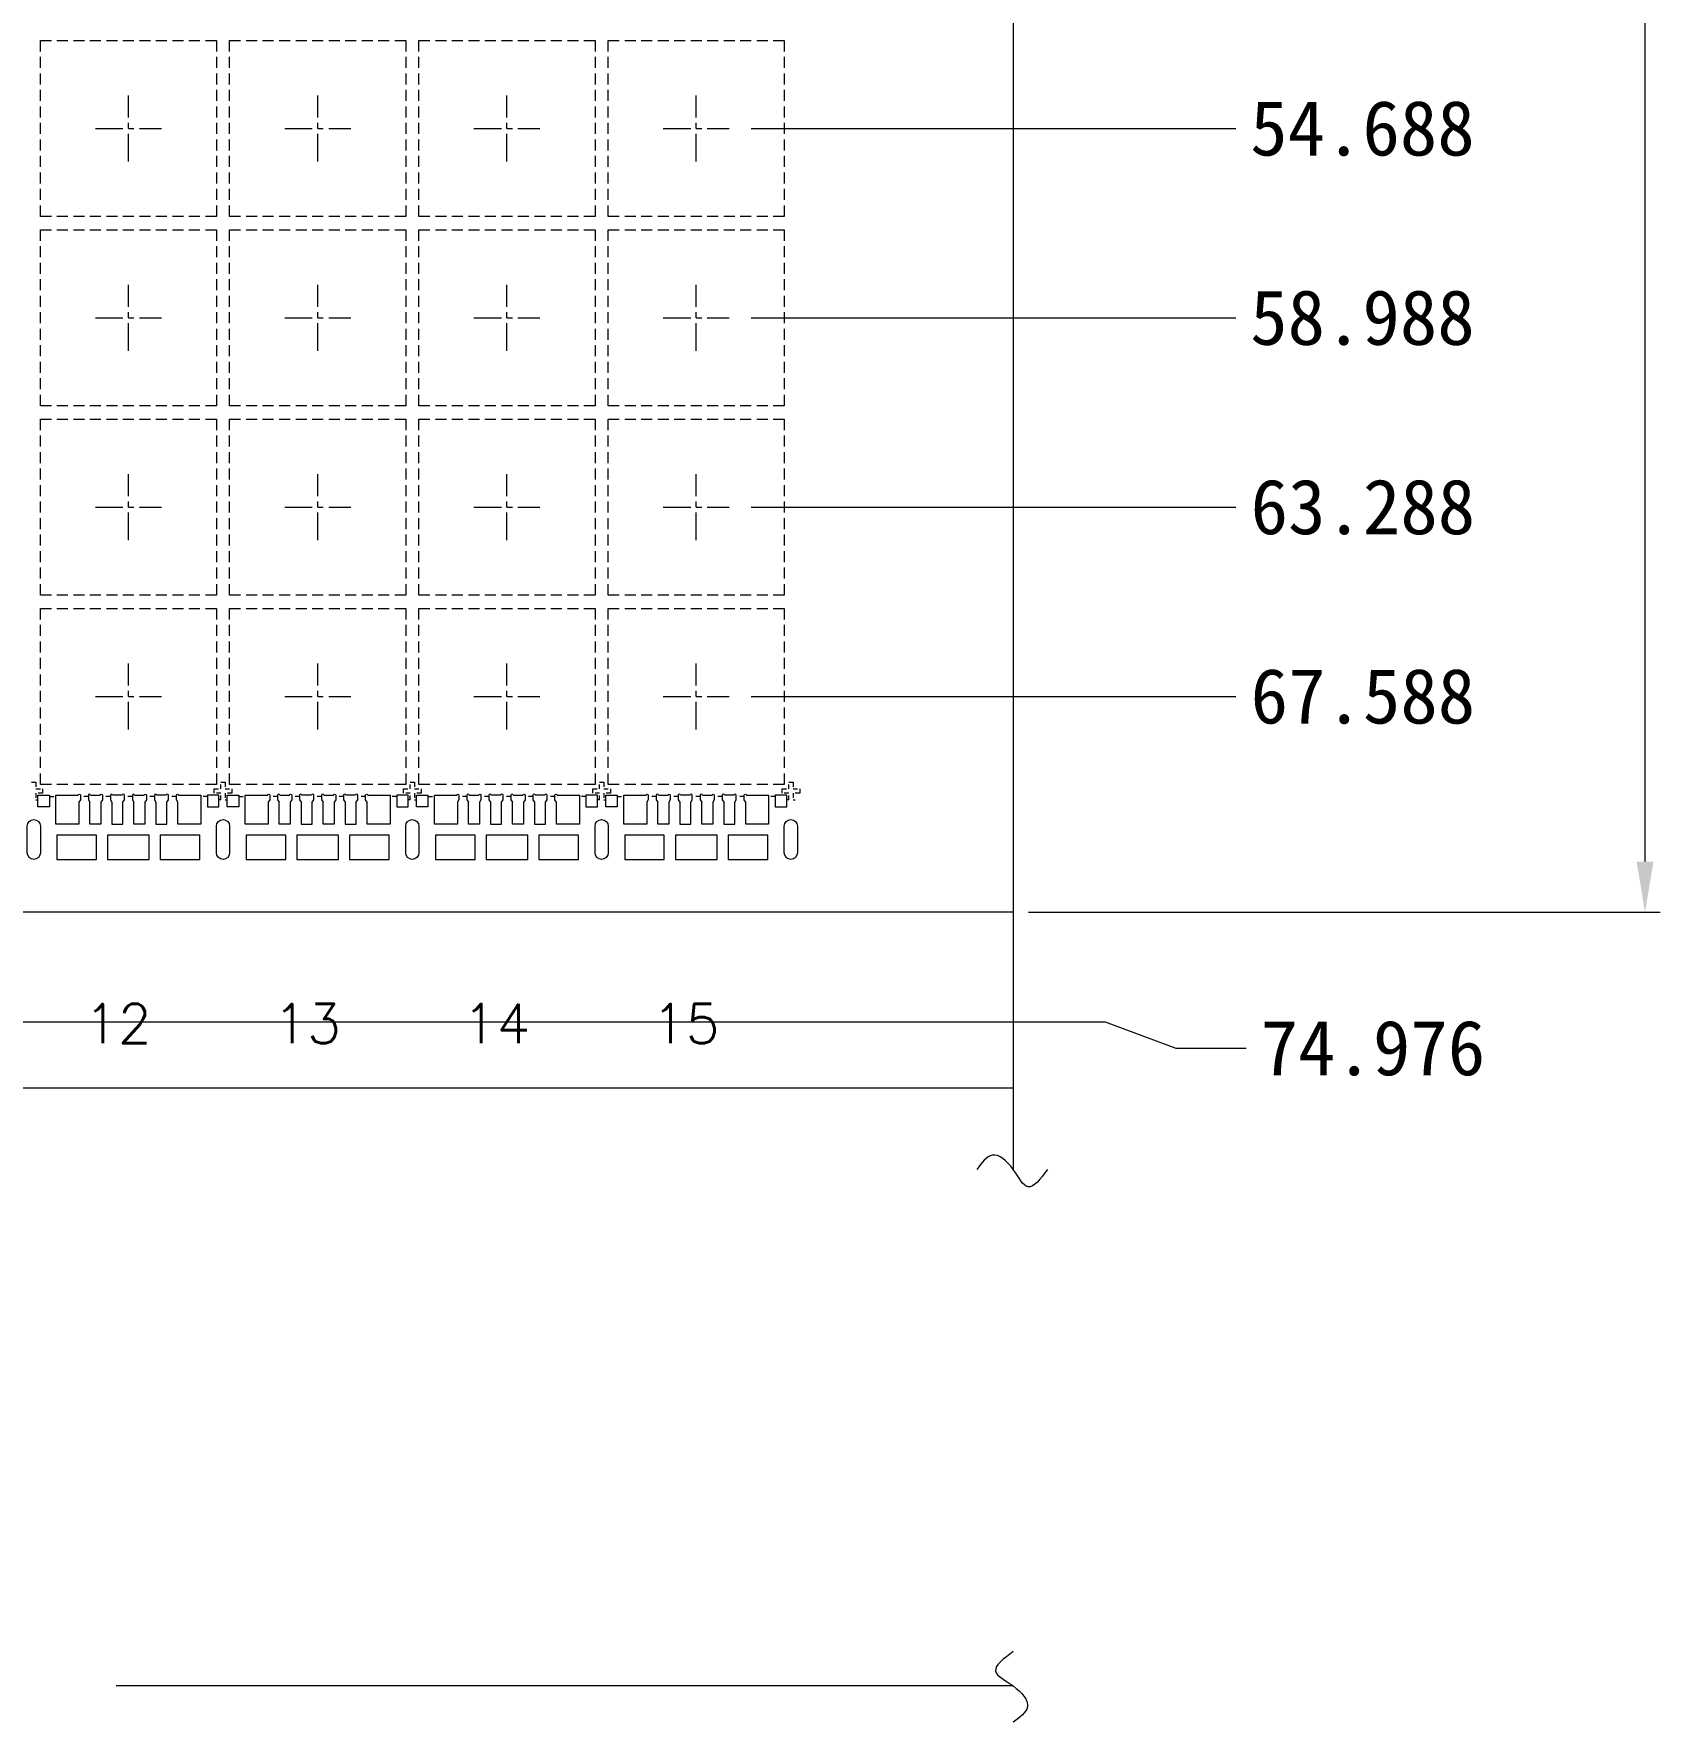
# Model space of a CAD drawing. Header units: millimetres. Extents: x -176 to -53, y -166 to -6.
# Drawn here: x -97.29 to -60.34, y -108.89 to -70.54 of the extents above; entities that cross this region are included whole.
import ezdxf

# ---------------------------------------------------------------- set-up
doc = ezdxf.new("R2010")
doc.units = ezdxf.units.MM
for name, pattern in [('CENTER', [2, 1.25, -0.25, 0.25, -0.25]), ('DASHED', [0.75, 0.5, -0.25]), ('HIDDEN', [0.375, 0.25, -0.125])]:
    doc.linetypes.add(name, pattern=pattern)
doc.layers.get('Defpoints').update_dxf_attribs({"lineweight": 18})
for name, color, linetype, lineweight in [('1', 7, 'Continuous', 18), ('1D', 4, 'Continuous', 18), ('2D', 4, 'Continuous', 18), ('PKG', 6, 'HIDDEN', 9)]:
    doc.layers.add(name, color=color, linetype=linetype, lineweight=lineweight)
doc.layers.add('中心线', color=1, linetype='CENTER')
doc.layers.add('标注', color=4, linetype='Continuous')
doc.styles.add('宋体', font='SimSun.ttf')
doc.dimstyles.new('St. ZB', dxfattribs={"dimtxt": 1.25, "dimasz": 0.8, "dimexe": 0.3, "dimexo": 0.2, "dimgap": 0.3, "dimtad": 0, "dimdec": 3, "dimzin": 0, "dimdsep": 46, "dimtxsty": '宋体', "dimcen": 0.09, "dimdle": 1.6, "dimclrd": 7, "dimclre": 1, "dimclrt": 256, "dimadec": 0, "dimazin": 0, "dimtfac": 1, "dimtdec": 3, "dimtmove": 0, "dimatfit": 3, "dimfxl": 1, "dimtolj": 1, "dimtzin": 0, "dimarcsym": 0})

# ---------------------------------------------------------------- blocks, each defined once
blk = doc.blocks.new('*D10')
at = {"layer": 'Defpoints', "color": 0, "transparency": 16777216}
for p in [(2203.711, 712.452), (2234.511, 657.764), (2246.019, 657.764)]:
    blk.add_point(p, dxfattribs=at)
at = {"layer": '标注', "color": 4, "linetype": 'Continuous', "lineweight": 5, "transparency": 16777216}
blk.add_line((2235.011, 657.764), (2246.019, 657.764), dxfattribs=at)
at = {"layer": '标注', "lineweight": 0, "transparency": 16777216, "insert": (2248.895, 657.764), "char_height": 1.25, "attachment_point": 5, "style": '宋体'}
blk.add_mtext('\\A1;54.688', dxfattribs=at)
blk = doc.blocks.new('*D11')
at = {"layer": 'Defpoints', "color": 0, "transparency": 16777216}
for p in [(2203.711, 712.452), (2234.511, 653.464), (2246.019, 653.464)]:
    blk.add_point(p, dxfattribs=at)
at = {"layer": '标注', "color": 4, "linetype": 'Continuous', "lineweight": 5, "transparency": 16777216}
blk.add_line((2235.011, 653.464), (2246.019, 653.464), dxfattribs=at)
at = {"layer": '标注', "lineweight": 0, "transparency": 16777216, "insert": (2248.895, 653.464), "char_height": 1.25, "attachment_point": 5, "style": '宋体'}
blk.add_mtext('\\A1;58.988', dxfattribs=at)
blk = doc.blocks.new('*D12')
at = {"layer": 'Defpoints', "color": 0, "transparency": 16777216}
for p in [(2203.711, 712.452), (2234.511, 649.164), (2246.019, 649.164)]:
    blk.add_point(p, dxfattribs=at)
at = {"layer": '标注', "color": 4, "linetype": 'Continuous', "lineweight": 5, "transparency": 16777216}
blk.add_line((2235.011, 649.164), (2246.019, 649.164), dxfattribs=at)
at = {"layer": '标注', "lineweight": 0, "transparency": 16777216, "insert": (2248.906, 649.164), "char_height": 1.25, "attachment_point": 5, "style": '宋体'}
blk.add_mtext('\\A1;63.288', dxfattribs=at)
blk = doc.blocks.new('*D13')
at = {"layer": 'Defpoints', "color": 0, "transparency": 16777216}
for p in [(2203.711, 712.452), (2234.511, 644.864), (2246.019, 644.864)]:
    blk.add_point(p, dxfattribs=at)
at = {"layer": '标注', "color": 4, "linetype": 'Continuous', "lineweight": 5, "transparency": 16777216}
blk.add_line((2235.011, 644.864), (2246.019, 644.864), dxfattribs=at)
at = {"layer": '标注', "lineweight": 0, "transparency": 16777216, "insert": (2248.906, 644.864), "char_height": 1.25, "attachment_point": 5, "style": '宋体'}
blk.add_mtext('\\A1;67.588', dxfattribs=at)
blk = doc.blocks.new('*D44')
at = {"layer": 'Defpoints', "color": 0, "transparency": 16777216}
for p in [(2203.711, 712.452), (2202.286, 637.476), (2246.253, 636.875)]:
    blk.add_point(p, dxfattribs=at)
at = {"layer": '标注', "color": 4, "linetype": 'Continuous', "lineweight": 5, "transparency": 16777216}
for p, q in [((2202.786, 637.476), (2243.053, 637.476)), ((2243.053, 637.476), (2244.653, 636.875)), ((2244.653, 636.875), (2246.253, 636.875))]:
    blk.add_line(p, q, dxfattribs=at)
at = {"layer": '标注', "lineweight": 0, "transparency": 16777216, "insert": (2249.133, 636.875), "char_height": 1.25, "attachment_point": 5, "style": '宋体'}
blk.add_mtext('\\A1;74.976', dxfattribs=at)

msp = doc.modelspace()

# ---------------------------------------------------------------- hatches: boundary and pattern name
at = {"layer": '标注', "lineweight": 0}
msp.add_hatch(color=256, dxfattribs=at).paths.add_polyline_path([(-60.8761, -89.3403), (-60.4927, -89.3403), (-60.6844, -90.4903)], flags=0)

# ---------------------------------------------------------------- linework, layer by layer
at = {"color": 6, "linetype": 'ByBlock', "lineweight": 0, "elevation": -0.0291}
msp.add_lwpolyline([(-75.0388, -94.4903), (-150.5388, -94.4903), (-151.5388, -93.4903), (-151.5388, -93.4903), (-151.5388, -93.4903), (-151.5388, -82.9903), (-150.9388, -82.9903, 0.4142136), (-150.5388, -82.5903), (-150.5388, -63.3903, 0.4142136), (-150.9388, -62.9903), (-151.5388, -62.9903), (-151.5388, -47.9903), (-150.9388, -47.9903, 0.4142136), (-150.5388, -47.5903), (-150.5388, -28.3903, 0.4142136), (-150.9388, -27.9903), (-151.5388, -27.9903), (-151.5388, -17.4903), (-151.5388, -17.4903), (-151.5388, -17.4903), (-150.5388, -16.4903), (-75.0388, -16.4903)], format="xyb", dxfattribs=at)
at = {"lineweight": 0, "ltscale": 10, "elevation": -0.0291}
for points in [[(-97.1388, -88.5353), (-97.1388, -89.1403, -1), (-97.4388, -89.1403), (-97.4388, -88.5353, -1)], [(-92.8388, -88.5353), (-92.8388, -89.1403, -1), (-93.1388, -89.1403), (-93.1388, -88.5353, -1)], [(-88.5388, -88.5353), (-88.5388, -89.1403, -1), (-88.8388, -89.1403), (-88.8388, -88.5353, -1)], [(-84.2388, -88.5353), (-84.2388, -89.1403, -1), (-84.5388, -89.1403), (-84.5388, -88.5353, -1)], [(-79.9388, -88.5353), (-79.9388, -89.1403, -1), (-80.2388, -89.1403), (-80.2388, -88.5353, -1)]]:
    msp.add_lwpolyline(points, format="xyb", close=True, dxfattribs=at)
for points in [[(-96.7638, -88.7403), (-96.7638, -89.2903), (-95.8638, -89.2903), (-95.8638, -88.7403)], [(-95.6138, -88.7403), (-95.6138, -89.2903), (-94.6638, -89.2903), (-94.6638, -88.7403)], [(-94.4138, -88.7403), (-94.4138, -89.2903), (-93.5138, -89.2903), (-93.5138, -88.7403)], [(-92.4638, -88.7403), (-92.4638, -89.2903), (-91.5638, -89.2903), (-91.5638, -88.7403)], [(-91.3138, -88.7403), (-91.3138, -89.2903), (-90.3638, -89.2903), (-90.3638, -88.7403)], [(-90.1138, -88.7403), (-90.1138, -89.2903), (-89.2138, -89.2903), (-89.2138, -88.7403)], [(-88.1638, -88.7403), (-88.1638, -89.2903), (-87.2638, -89.2903), (-87.2638, -88.7403)], [(-87.0138, -88.7403), (-87.0138, -89.2903), (-86.0638, -89.2903), (-86.0638, -88.7403)], [(-85.8138, -88.7403), (-85.8138, -89.2903), (-84.9138, -89.2903), (-84.9138, -88.7403)], [(-83.8638, -88.7403), (-83.8638, -89.2903), (-82.9638, -89.2903), (-82.9638, -88.7403)], [(-82.7138, -88.7403), (-82.7138, -89.2903), (-81.7638, -89.2903), (-81.7638, -88.7403)], [(-81.5138, -88.7403), (-81.5138, -89.2903), (-80.6138, -89.2903), (-80.6138, -88.7403)]]:
    msp.add_lwpolyline(points, close=True, dxfattribs=at)
at = {"layer": '1', "lineweight": 0, "elevation": -0.0291}
for points in [[(-96.2638, -87.9903), (-96.2638, -88.4903), (-96.7838, -88.4903), (-96.7838, -87.8353), (-96.2788, -87.8353, -1), (-96.2288, -87.8353), (-96.2288, -87.9403)], [(-94.0488, -87.9403), (-94.0488, -87.8353, -1), (-93.9988, -87.8353), (-93.4938, -87.8353), (-93.4938, -88.4903), (-94.0138, -88.4903), (-94.0138, -87.9903)], [(-91.9638, -87.9903), (-91.9638, -88.4903), (-92.4838, -88.4903), (-92.4838, -87.8353), (-91.9788, -87.8353, -1), (-91.9288, -87.8353), (-91.9288, -87.9403)], [(-89.7488, -87.9403), (-89.7488, -87.8353, -1), (-89.6988, -87.8353), (-89.1938, -87.8353), (-89.1938, -88.4903), (-89.7138, -88.4903), (-89.7138, -87.9903)], [(-87.6638, -87.9903), (-87.6638, -88.4903), (-88.1838, -88.4903), (-88.1838, -87.8353), (-87.6788, -87.8353, -1), (-87.6288, -87.8353), (-87.6288, -87.9403)], [(-85.4488, -87.9403), (-85.4488, -87.8353, -1), (-85.3988, -87.8353), (-84.8938, -87.8353), (-84.8938, -88.4903), (-85.4138, -88.4903), (-85.4138, -87.9903)], [(-83.3638, -87.9903), (-83.3638, -88.4903), (-83.8838, -88.4903), (-83.8838, -87.8353), (-83.3788, -87.8353, -1), (-83.3288, -87.8353), (-83.3288, -87.9403)], [(-81.1488, -87.9403), (-81.1488, -87.8353, -1), (-81.0988, -87.8353), (-80.5938, -87.8353), (-80.5938, -88.4903), (-81.1138, -88.4903), (-81.1138, -87.9903)]]:
    msp.add_lwpolyline(points, format="xyb", close=True, dxfattribs=at)
at = {"layer": '1', "color": 7, "lineweight": 0, "elevation": -0.0291}
for points in [[(-95.9988, -87.8353, 1), (-96.0488, -87.8353), (-96.0488, -87.9403), (-96.0138, -87.9903)], [(-94.9988, -87.8353, 1), (-95.0488, -87.8353), (-95.0488, -87.9403), (-95.0138, -87.9903)], [(-91.6988, -87.8353, 1), (-91.7488, -87.8353), (-91.7488, -87.9403), (-91.7138, -87.9903)], [(-90.6988, -87.8353, 1), (-90.7488, -87.8353), (-90.7488, -87.9403), (-90.7138, -87.9903)], [(-87.3988, -87.8353, 1), (-87.4488, -87.8353), (-87.4488, -87.9403), (-87.4138, -87.9903)], [(-86.3988, -87.8353, 1), (-86.4488, -87.8353), (-86.4488, -87.9403), (-86.4138, -87.9903)], [(-83.0988, -87.8353, 1), (-83.1488, -87.8353), (-83.1488, -87.9403), (-83.1138, -87.9903)], [(-82.0988, -87.8353, 1), (-82.1488, -87.8353), (-82.1488, -87.9403), (-82.1138, -87.9903)]]:
    msp.add_lwpolyline(points, format="xyb", dxfattribs=at)
at = {"layer": '1', "lineweight": 0, "elevation": -0.0291}
for points in [[(-95.9988, -87.8353), (-95.7788, -87.8353, -1), (-95.7288, -87.8353), (-95.7288, -87.9403), (-95.7638, -87.9903), (-95.7638, -88.4903), (-96.0138, -88.4903), (-96.0138, -87.9903)], [(-94.9988, -87.8353), (-94.7788, -87.8353, -1), (-94.7288, -87.8353), (-94.7288, -87.9403), (-94.7638, -87.9903), (-94.7638, -88.4903), (-95.0138, -88.4903), (-95.0138, -87.9903)], [(-91.6988, -87.8353), (-91.4788, -87.8353, -1), (-91.4288, -87.8353), (-91.4288, -87.9403), (-91.4638, -87.9903), (-91.4638, -88.4903), (-91.7138, -88.4903), (-91.7138, -87.9903)], [(-90.6988, -87.8353), (-90.4788, -87.8353, -1), (-90.4288, -87.8353), (-90.4288, -87.9403), (-90.4638, -87.9903), (-90.4638, -88.4903), (-90.7138, -88.4903), (-90.7138, -87.9903)], [(-87.3988, -87.8353), (-87.1788, -87.8353, -1), (-87.1288, -87.8353), (-87.1288, -87.9403), (-87.1638, -87.9903), (-87.1638, -88.4903), (-87.4138, -88.4903), (-87.4138, -87.9903)], [(-86.3988, -87.8353), (-86.1788, -87.8353, -1), (-86.1288, -87.8353), (-86.1288, -87.9403), (-86.1638, -87.9903), (-86.1638, -88.4903), (-86.4138, -88.4903), (-86.4138, -87.9903)], [(-83.0988, -87.8353), (-82.8788, -87.8353, -1), (-82.8288, -87.8353), (-82.8288, -87.9403), (-82.8638, -87.9903), (-82.8638, -88.4903), (-83.1138, -88.4903), (-83.1138, -87.9903)], [(-82.0988, -87.8353), (-81.8788, -87.8353, -1), (-81.8288, -87.8353), (-81.8288, -87.9403), (-81.8638, -87.9903), (-81.8638, -88.4903), (-82.1138, -88.4903), (-82.1138, -87.9903)]]:
    msp.add_lwpolyline(points, format="xyb", dxfattribs=at)
at = {"layer": '1', "color": 7, "lineweight": 0, "elevation": -0.0291}
for points in [[(-95.2288, -87.8353, 1), (-95.2788, -87.8353), (-95.4988, -87.8353, 1), (-95.5488, -87.8353), (-95.5488, -87.9403), (-95.5138, -87.9903), (-95.5138, -88.4903), (-95.2638, -88.4903), (-95.2638, -87.9903), (-95.2288, -87.9403)], [(-94.2288, -87.8353, 1), (-94.2788, -87.8353), (-94.4988, -87.8353, 1), (-94.5488, -87.8353), (-94.5488, -87.9403), (-94.5138, -87.9903), (-94.5138, -88.4903), (-94.2638, -88.4903), (-94.2638, -87.9903), (-94.2288, -87.9403)], [(-90.9288, -87.8353, 1), (-90.9788, -87.8353), (-91.1988, -87.8353, 1), (-91.2488, -87.8353), (-91.2488, -87.9403), (-91.2138, -87.9903), (-91.2138, -88.4903), (-90.9638, -88.4903), (-90.9638, -87.9903), (-90.9288, -87.9403)], [(-89.9288, -87.8353, 1), (-89.9788, -87.8353), (-90.1988, -87.8353, 1), (-90.2488, -87.8353), (-90.2488, -87.9403), (-90.2138, -87.9903), (-90.2138, -88.4903), (-89.9638, -88.4903), (-89.9638, -87.9903), (-89.9288, -87.9403)], [(-86.6288, -87.8353, 1), (-86.6788, -87.8353), (-86.8988, -87.8353, 1), (-86.9488, -87.8353), (-86.9488, -87.9403), (-86.9138, -87.9903), (-86.9138, -88.4903), (-86.6638, -88.4903), (-86.6638, -87.9903), (-86.6288, -87.9403)], [(-85.6288, -87.8353, 1), (-85.6788, -87.8353), (-85.8988, -87.8353, 1), (-85.9488, -87.8353), (-85.9488, -87.9403), (-85.9138, -87.9903), (-85.9138, -88.4903), (-85.6638, -88.4903), (-85.6638, -87.9903), (-85.6288, -87.9403)], [(-82.3288, -87.8353, 1), (-82.3788, -87.8353), (-82.5988, -87.8353, 1), (-82.6488, -87.8353), (-82.6488, -87.9403), (-82.6138, -87.9903), (-82.6138, -88.4903), (-82.3638, -88.4903), (-82.3638, -87.9903), (-82.3288, -87.9403)], [(-81.3288, -87.8353, 1), (-81.3788, -87.8353), (-81.5988, -87.8353, 1), (-81.6488, -87.8353), (-81.6488, -87.9403), (-81.6138, -87.9903), (-81.6138, -88.4903), (-81.3638, -88.4903), (-81.3638, -87.9903), (-81.3288, -87.9403)]]:
    msp.add_lwpolyline(points, format="xyb", close=True, dxfattribs=at)
at = {"layer": '1', "lineweight": 0, "elevation": -0.0291}
for points in [[(-96.9338, -87.8353), (-96.9338, -88.0953), (-97.1938, -88.0953), (-97.1938, -87.8353)], [(-93.3438, -87.8353), (-93.3438, -88.0953), (-93.0838, -88.0953), (-93.0838, -87.8353)], [(-92.6338, -87.8353), (-92.6338, -88.0953), (-92.8938, -88.0953), (-92.8938, -87.8353)], [(-89.0438, -87.8353), (-89.0438, -88.0953), (-88.7838, -88.0953), (-88.7838, -87.8353)], [(-88.3338, -87.8353), (-88.3338, -88.0953), (-88.5938, -88.0953), (-88.5938, -87.8353)], [(-84.7438, -87.8353), (-84.7438, -88.0953), (-84.4838, -88.0953), (-84.4838, -87.8353)], [(-84.0338, -87.8353), (-84.0338, -88.0953), (-84.2938, -88.0953), (-84.2938, -87.8353)], [(-80.4438, -87.8353), (-80.4438, -88.0953), (-80.1838, -88.0953), (-80.1838, -87.8353)]]:
    msp.add_lwpolyline(points, close=True, dxfattribs=at)
at = {"layer": '1D', "color": 1, "lineweight": 0, "elevation": -0.0291}
msp.add_lwpolyline([(-75.0388, -90.4903), (-147.0388, -90.4903), (-147.0388, -20.4903), (-75.0388, -20.4903)], dxfattribs=at)
at = {"layer": '1D', "linetype": 'HIDDEN', "lineweight": 0, "ltscale": 0.1, "elevation": -0.0291}
for points in [[(-96.9338, -87.8603), (-96.7838, -87.8603)], [(-96.0488, -87.8603), (-96.2288, -87.8603)], [(-95.5488, -87.8603), (-95.7288, -87.8603)], [(-95.0488, -87.8603), (-95.2288, -87.8603)], [(-94.5488, -87.8603), (-94.7288, -87.8603)], [(-94.0488, -87.8603), (-94.2288, -87.8603)], [(-93.3438, -87.8603), (-93.4938, -87.8603)], [(-92.6338, -87.8603), (-92.4838, -87.8603)], [(-91.7488, -87.8603), (-91.9288, -87.8603)], [(-91.2488, -87.8603), (-91.4288, -87.8603)], [(-90.7488, -87.8603), (-90.9288, -87.8603)], [(-90.2488, -87.8603), (-90.4288, -87.8603)], [(-89.7488, -87.8603), (-89.9288, -87.8603)], [(-89.0438, -87.8603), (-89.1938, -87.8603)], [(-88.3338, -87.8603), (-88.1838, -87.8603)], [(-87.4488, -87.8603), (-87.6288, -87.8603)], [(-86.9488, -87.8603), (-87.1288, -87.8603)], [(-86.4488, -87.8603), (-86.6288, -87.8603)], [(-85.9488, -87.8603), (-86.1288, -87.8603)], [(-85.4488, -87.8603), (-85.6288, -87.8603)], [(-84.7438, -87.8603), (-84.8938, -87.8603)], [(-84.0338, -87.8603), (-83.8838, -87.8603)], [(-83.1488, -87.8603), (-83.3288, -87.8603)], [(-82.6488, -87.8603), (-82.8288, -87.8603)], [(-82.1488, -87.8603), (-82.3288, -87.8603)], [(-81.6488, -87.8603), (-81.8288, -87.8603)], [(-81.1488, -87.8603), (-81.3288, -87.8603)], [(-80.4438, -87.8603), (-80.5938, -87.8603)]]:
    msp.add_lwpolyline(points, dxfattribs=at)
at = {"layer": '2D', "color": 4, "linetype": 'HIDDEN', "lineweight": 0, "ltscale": 0.05}
for p, q in [((-97.3388, -87.5403, -0.0291), (-97.2388, -87.5403, -0.0291)), ((-97.2388, -87.5403, -0.0291), (-97.2388, -87.6903, -0.0291)), ((-97.2388, -87.6903, -0.0291), (-97.0888, -87.6903, -0.0291)), ((-97.0888, -87.7903, -0.0291), (-97.2388, -87.7903, -0.0291)), ((-97.2388, -87.7903, -0.0291), (-97.2388, -87.9403, -0.0291)), ((-97.0888, -87.6903, -0.0291), (-97.0888, -87.7903, -0.0291)), ((-93.1888, -87.7903, -0.0291), (-93.1888, -87.6903, -0.0291)), ((-93.1888, -87.6903, -0.0291), (-93.0388, -87.6903, -0.0291)), ((-93.0388, -87.7903, -0.0291), (-93.1888, -87.7903, -0.0291)), ((-93.0388, -87.5403, -0.0291), (-92.9388, -87.5403, -0.0291)), ((-93.0388, -87.6903, -0.0291), (-93.0388, -87.5403, -0.0291)), ((-93.0388, -87.9403, -0.0291), (-93.0388, -87.7903, -0.0291)), ((-92.9388, -87.5403, -0.0291), (-92.9388, -87.6903, -0.0291)), ((-92.9388, -87.6903, -0.0291), (-92.7888, -87.6903, -0.0291)), ((-92.7888, -87.7903, -0.0291), (-92.9388, -87.7903, -0.0291)), ((-92.9388, -87.7903, -0.0291), (-92.9388, -87.9403, -0.0291)), ((-92.7888, -87.6903, -0.0291), (-92.7888, -87.7903, -0.0291)), ((-88.8888, -87.7903, -0.0291), (-88.8888, -87.6903, -0.0291)), ((-88.8888, -87.6903, -0.0291), (-88.7388, -87.6903, -0.0291)), ((-88.7388, -87.7903, -0.0291), (-88.8888, -87.7903, -0.0291)), ((-88.7388, -87.5403, -0.0291), (-88.6388, -87.5403, -0.0291)), ((-88.7388, -87.6903, -0.0291), (-88.7388, -87.5403, -0.0291)), ((-88.7388, -87.9403, -0.0291), (-88.7388, -87.7903, -0.0291)), ((-88.6388, -87.5403, -0.0291), (-88.6388, -87.6903, -0.0291)), ((-88.6388, -87.6903, -0.0291), (-88.4888, -87.6903, -0.0291)), ((-88.4888, -87.7903, -0.0291), (-88.6388, -87.7903, -0.0291)), ((-88.6388, -87.7903, -0.0291), (-88.6388, -87.9403, -0.0291)), ((-88.4888, -87.6903, -0.0291), (-88.4888, -87.7903, -0.0291)), ((-84.5888, -87.7903, -0.0291), (-84.5888, -87.6903, -0.0291)), ((-84.5888, -87.6903, -0.0291), (-84.4388, -87.6903, -0.0291)), ((-84.4388, -87.7903, -0.0291), (-84.5888, -87.7903, -0.0291)), ((-84.4388, -87.5403, -0.0291), (-84.3388, -87.5403, -0.0291)), ((-84.4388, -87.6903, -0.0291), (-84.4388, -87.5403, -0.0291)), ((-84.4388, -87.9403, -0.0291), (-84.4388, -87.7903, -0.0291)), ((-84.3388, -87.5403, -0.0291), (-84.3388, -87.6903, -0.0291)), ((-84.3388, -87.6903, -0.0291), (-84.1888, -87.6903, -0.0291)), ((-84.1888, -87.7903, -0.0291), (-84.3388, -87.7903, -0.0291)), ((-84.3388, -87.7903, -0.0291), (-84.3388, -87.9403, -0.0291)), ((-84.1888, -87.6903, -0.0291), (-84.1888, -87.7903, -0.0291)), ((-80.2888, -87.7903, -0.0291), (-80.2888, -87.6903, -0.0291)), ((-80.2888, -87.6903, -0.0291), (-80.1388, -87.6903, -0.0291)), ((-80.1388, -87.7903, -0.0291), (-80.2888, -87.7903, -0.0291)), ((-80.1388, -87.5403, -0.0291), (-80.0388, -87.5403, -0.0291)), ((-80.1388, -87.6903, -0.0291), (-80.1388, -87.5403, -0.0291)), ((-80.1388, -87.9403, -0.0291), (-80.1388, -87.7903, -0.0291)), ((-80.0388, -87.5403, -0.0291), (-80.0388, -87.6903, -0.0291)), ((-80.0388, -87.6903, -0.0291), (-79.8888, -87.6903, -0.0291)), ((-79.8888, -87.7903, -0.0291), (-80.0388, -87.7903, -0.0291)), ((-80.0388, -87.7903, -0.0291), (-80.0388, -87.9403, -0.0291)), ((-79.8888, -87.6903, -0.0291), (-79.8888, -87.7903, -0.0291)), ((-97.2388, -87.9403, -0.0291), (-97.1938, -87.9403, -0.0291)), ((-93.0388, -87.9403, -0.0291), (-93.0838, -87.9403, -0.0291)), ((-92.9388, -87.9403, -0.0291), (-92.8938, -87.9403, -0.0291)), ((-88.7388, -87.9403, -0.0291), (-88.7838, -87.9403, -0.0291)), ((-88.6388, -87.9403, -0.0291), (-88.5938, -87.9403, -0.0291)), ((-84.4388, -87.9403, -0.0291), (-84.4838, -87.9403, -0.0291)), ((-84.3388, -87.9403, -0.0291), (-84.2938, -87.9403, -0.0291)), ((-80.1388, -87.9403, -0.0291), (-80.1838, -87.9403, -0.0291)), ((-80.0388, -87.9403, -0.0291), (-79.9938, -87.9403, -0.0291))]:
    msp.add_line(p, q, dxfattribs=at)
at = {"layer": 'PKG', "color": 2, "linetype": 'DASHED', "lineweight": 0, "ltscale": 0.5, "elevation": -0.0291}
for points in [[(-97.1388, -70.6903), (-93.1388, -70.6903), (-93.1388, -74.6903), (-97.1388, -74.6903)], [(-92.8388, -70.6903), (-88.8388, -70.6903), (-88.8388, -74.6903), (-92.8388, -74.6903)], [(-88.5388, -70.6903), (-84.5388, -70.6903), (-84.5388, -74.6903), (-88.5388, -74.6903)], [(-84.2388, -70.6903), (-80.2388, -70.6903), (-80.2388, -74.6903), (-84.2388, -74.6903)], [(-97.1388, -74.9903), (-93.1388, -74.9903), (-93.1388, -78.9903), (-97.1388, -78.9903)], [(-92.8388, -74.9903), (-88.8388, -74.9903), (-88.8388, -78.9903), (-92.8388, -78.9903)], [(-88.5388, -74.9903), (-84.5388, -74.9903), (-84.5388, -78.9903), (-88.5388, -78.9903)], [(-84.2388, -74.9903), (-80.2388, -74.9903), (-80.2388, -78.9903), (-84.2388, -78.9903)], [(-97.1388, -79.2903), (-93.1388, -79.2903), (-93.1388, -83.2903), (-97.1388, -83.2903)], [(-92.8388, -79.2903), (-88.8388, -79.2903), (-88.8388, -83.2903), (-92.8388, -83.2903)], [(-88.5388, -79.2903), (-84.5388, -79.2903), (-84.5388, -83.2903), (-88.5388, -83.2903)], [(-84.2388, -79.2903), (-80.2388, -79.2903), (-80.2388, -83.2903), (-84.2388, -83.2903)], [(-97.1388, -83.5903), (-93.1388, -83.5903), (-93.1388, -87.5903), (-97.1388, -87.5903)], [(-92.8388, -83.5903), (-88.8388, -83.5903), (-88.8388, -87.5903), (-92.8388, -87.5903)], [(-88.5388, -83.5903), (-84.5388, -83.5903), (-84.5388, -87.5903), (-88.5388, -87.5903)], [(-84.2388, -83.5903), (-80.2388, -83.5903), (-80.2388, -87.5903), (-84.2388, -87.5903)]]:
    msp.add_lwpolyline(points, close=True, dxfattribs=at)
at = {"layer": '中心线', "color": 1, "linetype": 'CENTER', "lineweight": 0, "ltscale": 0.5}
for p, q in [((-95.1388, -73.4403, -0.0291), (-95.1388, -71.9403, -0.0291)), ((-90.8388, -73.4403, -0.0291), (-90.8388, -71.9403, -0.0291)), ((-86.5388, -73.4403, -0.0291), (-86.5388, -71.9403, -0.0291)), ((-82.2388, -73.4403, -0.0291), (-82.2388, -71.9403, -0.0291)), ((-95.8888, -72.6903, -0.0291), (-94.3888, -72.6903, -0.0291)), ((-91.5888, -72.6903, -0.0291), (-90.0888, -72.6903, -0.0291)), ((-87.2888, -72.6903, -0.0291), (-85.7888, -72.6903, -0.0291)), ((-82.9888, -72.6903, -0.0291), (-81.4888, -72.6903, -0.0291)), ((-95.1388, -77.7403, -0.0291), (-95.1388, -76.2403, -0.0291)), ((-90.8388, -77.7403, -0.0291), (-90.8388, -76.2403, -0.0291)), ((-86.5388, -77.7403, -0.0291), (-86.5388, -76.2403, -0.0291)), ((-82.2388, -77.7403, -0.0291), (-82.2388, -76.2403, -0.0291)), ((-95.8888, -76.9903, -0.0291), (-94.3888, -76.9903, -0.0291)), ((-91.5888, -76.9903, -0.0291), (-90.0888, -76.9903, -0.0291)), ((-87.2888, -76.9903, -0.0291), (-85.7888, -76.9903, -0.0291)), ((-82.9888, -76.9903, -0.0291), (-81.4888, -76.9903, -0.0291)), ((-95.1388, -82.0403, -0.0291), (-95.1388, -80.5403, -0.0291)), ((-90.8388, -82.0403, -0.0291), (-90.8388, -80.5403, -0.0291)), ((-86.5388, -82.0403, -0.0291), (-86.5388, -80.5403, -0.0291)), ((-82.2388, -82.0403, -0.0291), (-82.2388, -80.5403, -0.0291)), ((-95.8888, -81.2903, -0.0291), (-94.3888, -81.2903, -0.0291)), ((-91.5888, -81.2903, -0.0291), (-90.0888, -81.2903, -0.0291)), ((-87.2888, -81.2903, -0.0291), (-85.7888, -81.2903, -0.0291)), ((-82.9888, -81.2903, -0.0291), (-81.4888, -81.2903, -0.0291)), ((-95.1388, -86.3403, -0.0291), (-95.1388, -84.8403, -0.0291)), ((-90.8388, -86.3403, -0.0291), (-90.8388, -84.8403, -0.0291)), ((-86.5388, -86.3403, -0.0291), (-86.5388, -84.8403, -0.0291)), ((-82.2388, -86.3403, -0.0291), (-82.2388, -84.8403, -0.0291)), ((-95.8888, -85.5903, -0.0291), (-94.3888, -85.5903, -0.0291)), ((-91.5888, -85.5903, -0.0291), (-90.0888, -85.5903, -0.0291)), ((-87.2888, -85.5903, -0.0291), (-85.7888, -85.5903, -0.0291)), ((-82.9888, -85.5903, -0.0291), (-81.4888, -85.5903, -0.0291))]:
    msp.add_line(p, q, dxfattribs=at)
at = {"layer": '标注', "color": 6, "lineweight": 0}
msp.add_line((-75.0388, -15.0831, -0.0291), (-75.0388, -96.3312, -0.0291), dxfattribs=at)
at = {"layer": '标注', "lineweight": 0}
for p, q in [((-60.6844, -89.3403, -0.0291), (-60.6844, -64.7581, -0.0291)), ((-74.6938, -90.4903, -0.0291), (-60.3394, -90.4903, -0.0291)), ((-75.0388, -108.0634, -0.0291), (-95.4157, -108.0634, -0.0291))]:
    msp.add_line(p, q, dxfattribs=at)
for points in [[(-74.2602, -96.3312, -0.0291), (-74.4155, -96.5429, -0.0291), (-74.7074, -96.941, -0.0291), (-75.0153, -96.2822, -0.0291), (-75.51, -95.85, -0.0291), (-75.7534, -96.1815, -0.0291), (-75.8632, -96.3312, -0.0291)], [(-75.0388, -107.2848, -0.0291), (-75.2505, -107.4401, -0.0291), (-75.6486, -107.732, -0.0291), (-74.9898, -108.04, -0.0291), (-74.5576, -108.5346, -0.0291), (-74.8891, -108.778, -0.0291), (-75.0388, -108.8879, -0.0291)]]:
    msp.add_open_spline(points, degree=3, knots=[0, 0, 0, 0, 0.7511109, 1.4115892, 2.1387113, 2.7371407, 2.7371407, 2.7371407, 2.7371407], dxfattribs=at)

# ---------------------------------------------------------------- texts
at = {"layer": '标注', "lineweight": 0, "char_height": 0.892857, "attachment_point": 5, "style": '宋体'}
for s, insert in [('{\\Fsimplex|c134;12}', (-95.3769, -93.0212, -0.1531)), ('{\\Fsimplex|c134;13}', (-91.0769, -93.0212, -0.1531)), ('{\\Fsimplex|c134;14}', (-86.7769, -93.0212, -0.1531)), ('{\\Fsimplex|c134;15}', (-82.4769, -93.0212, -0.1531))]:
    msp.add_mtext(s, dxfattribs=dict(at, insert=insert))

# ---------------------------------------------------------------- dimensions: what is measured, and where the dimension line sits
at = {"layer": '标注', "lineweight": 0}
for feature_location, offset, override, picture, middle in [((-113.7138, -92.9783, -0.0291), (43.9673, -0.6018), {"dimexo": 0.5, "dimsah": 1, "dimclrd": 1, "dimclre": 4, "dimlwe": 5}, '*D44', (-66.8662, -93.5801, -0.0291)), ((-81.4888, -72.6903, -0.0291), (11.508, 0), {"dimexo": 0.5, "dimtxsty": '宋体', "dimsah": 1, "dimclrd": 1, "dimclre": 4, "dimlwe": 5}, '*D10', (-67.1039, -72.6903, -0.0291)), ((-81.4888, -76.9903, -0.0291), (11.508, 0), {"dimexo": 0.5, "dimtxsty": '宋体', "dimsah": 1, "dimclrd": 1, "dimclre": 4, "dimlwe": 5}, '*D11', (-67.1039, -76.9903, -0.0291)), ((-81.4888, -81.2903, -0.0291), (11.508, 0), {"dimexo": 0.5, "dimtxsty": '宋体', "dimsah": 1, "dimclrd": 1, "dimclre": 4, "dimlwe": 5}, '*D12', (-67.0935, -81.2903, -0.0291)), ((-81.4888, -85.5903, -0.0291), (11.508, 0), {"dimexo": 0.5, "dimtxsty": '宋体', "dimsah": 1, "dimclrd": 1, "dimclre": 4, "dimlwe": 5}, '*D13', (-67.0935, -85.5903, -0.0291))]:
    dim = msp.add_ordinate_dim(feature_location=feature_location, offset=offset, dtype=0, origin=(-112.2888, -18.0023, -0.0291), dimstyle='St. ZB', override=override, dxfattribs=at)
    dim.commit()
    dim.dimension.update_dxf_attribs({"geometry": picture, "text_midpoint": middle, "insert": (-2315.9994, -730.4548, -0.0291)})

doc.saveas('drawing.dxf')
